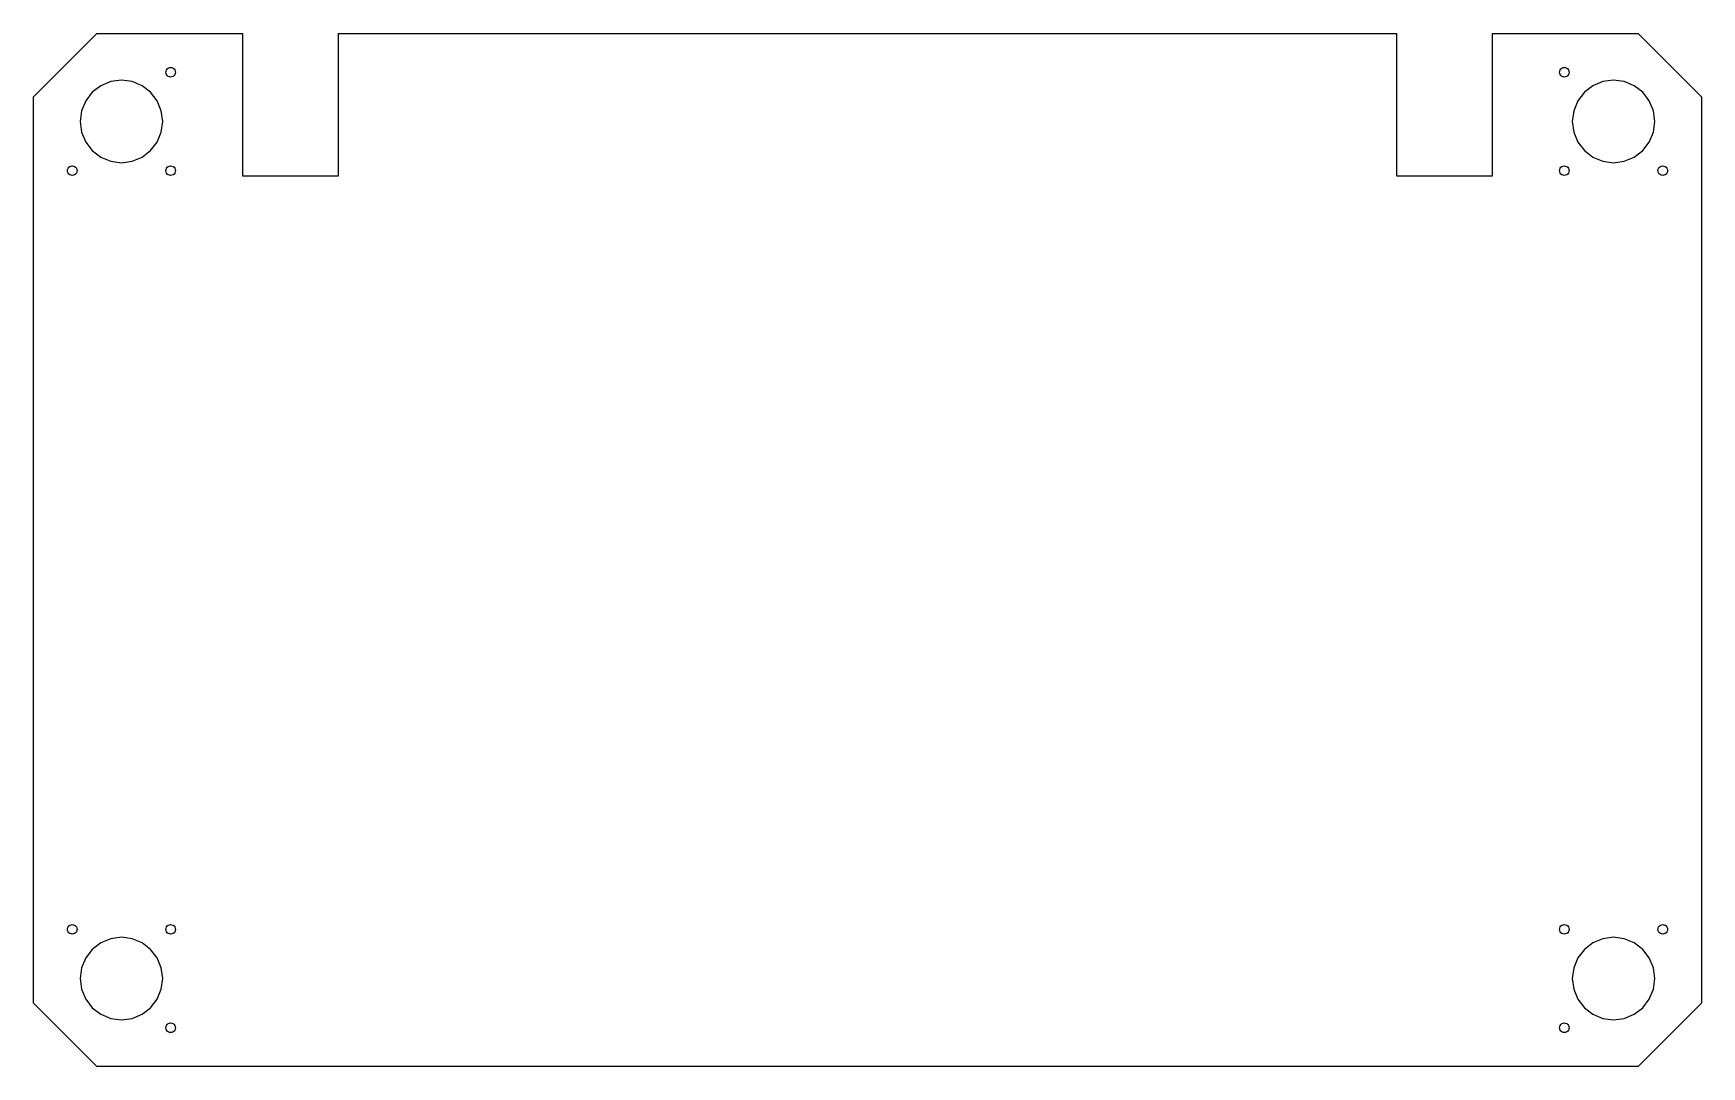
# Model space of a CAD drawing. Header units: metres. Extents: x -4407 to -3882, y 635 to 960.
import ezdxf

# ---------------------------------------------------------------- set-up
doc = ezdxf.new("R2010")
doc.units = ezdxf.units.M

msp = doc.modelspace()

# ---------------------------------------------------------------- linework, layer by layer
at = {"layer": 'GROUP0'}
for p, q in [((-4387.1, 960.35, 0), (-4407.1, 940.35, 0)), ((-4387.1, 960.35, 0), (-4341.1, 960.35, 0)), ((-4341.1, 915.35, 0), (-4341.1, 960.35, 0)), ((-4311.1, 960.35, 0), (-4311.1, 915.35, 0)), ((-4311.1, 960.35, 0), (-3977.6, 960.35, 0)), ((-3977.6, 915.35, 0), (-3977.6, 960.35, 0)), ((-3947.6, 960.35, 0), (-3901.6, 960.35, 0)), ((-3947.6, 960.35, 0), (-3947.6, 915.35, 0)), ((-3901.6, 960.35, 0), (-3881.6, 940.35, 0)), ((-4365.35, 948.1, 0), (-4365.3, 948.49, 0)), ((-4365.3, 947.71, 0), (-4365.35, 948.1, 0)), ((-4365.3, 948.49, 0), (-4365.15, 948.85, 0)), ((-4365.15, 947.35, 0), (-4365.3, 947.71, 0)), ((-4365.15, 948.85, 0), (-4364.91, 949.16, 0)), ((-4364.91, 947.04, 0), (-4365.15, 947.35, 0)), ((-4364.91, 949.16, 0), (-4364.6, 949.4, 0)), ((-4364.6, 946.8, 0), (-4364.91, 947.04, 0)), ((-4364.6, 949.4, 0), (-4364.24, 949.55, 0)), ((-4364.24, 946.65, 0), (-4364.6, 946.8, 0)), ((-4364.24, 949.55, 0), (-4363.85, 949.6, 0)), ((-4363.85, 946.6, 0), (-4364.24, 946.65, 0)), ((-4363.85, 949.6, 0), (-4363.46, 949.55, 0)), ((-4363.46, 946.65, 0), (-4363.85, 946.6, 0)), ((-4363.46, 949.55, 0), (-4363.1, 949.4, 0)), ((-4363.1, 946.8, 0), (-4363.46, 946.65, 0)), ((-4363.1, 949.4, 0), (-4362.79, 949.16, 0)), ((-4362.79, 947.04, 0), (-4363.1, 946.8, 0)), ((-4362.79, 949.16, 0), (-4362.55, 948.85, 0)), ((-4362.55, 947.35, 0), (-4362.79, 947.04, 0)), ((-4362.55, 948.85, 0), (-4362.4, 948.49, 0)), ((-4362.4, 947.71, 0), (-4362.55, 947.35, 0)), ((-4362.4, 948.49, 0), (-4362.35, 948.1, 0)), ((-4362.35, 948.1, 0), (-4362.4, 947.71, 0)), ((-3926.35, 948.1, 0), (-3926.3, 948.49, 0)), ((-3926.3, 947.71, 0), (-3926.35, 948.1, 0)), ((-3926.3, 948.49, 0), (-3926.15, 948.85, 0)), ((-3926.15, 947.35, 0), (-3926.3, 947.71, 0)), ((-3926.15, 948.85, 0), (-3925.91, 949.16, 0)), ((-3925.91, 947.04, 0), (-3926.15, 947.35, 0)), ((-3925.91, 949.16, 0), (-3925.6, 949.4, 0)), ((-3925.6, 946.8, 0), (-3925.91, 947.04, 0)), ((-3925.6, 949.4, 0), (-3925.24, 949.55, 0)), ((-3925.24, 946.65, 0), (-3925.6, 946.8, 0)), ((-3925.24, 949.55, 0), (-3924.85, 949.6, 0)), ((-3924.85, 946.6, 0), (-3925.24, 946.65, 0)), ((-3924.85, 949.6, 0), (-3924.46, 949.55, 0)), ((-3924.46, 946.65, 0), (-3924.85, 946.6, 0)), ((-3924.46, 949.55, 0), (-3924.1, 949.4, 0)), ((-3924.1, 946.8, 0), (-3924.46, 946.65, 0)), ((-3924.1, 949.4, 0), (-3923.79, 949.16, 0)), ((-3923.79, 947.04, 0), (-3924.1, 946.8, 0)), ((-3923.79, 949.16, 0), (-3923.55, 948.85, 0)), ((-3923.55, 947.35, 0), (-3923.79, 947.04, 0)), ((-3923.55, 948.85, 0), (-3923.4, 948.49, 0)), ((-3923.4, 947.71, 0), (-3923.55, 947.35, 0)), ((-3923.4, 948.49, 0), (-3923.35, 948.1, 0)), ((-3923.35, 948.1, 0), (-3923.4, 947.71, 0)), ((-4388.54, 941.79, 0), (-4390.61, 939.1, 0)), ((-4385.85, 943.86, 0), (-4388.54, 941.79, 0)), ((-4382.71, 945.16, 0), (-4385.85, 943.86, 0)), ((-4379.35, 945.6, 0), (-4382.71, 945.16, 0)), ((-4375.98, 945.16, 0), (-4379.35, 945.6, 0)), ((-4372.85, 943.86, 0), (-4375.98, 945.16, 0)), ((-4370.16, 941.79, 0), (-4372.85, 943.86, 0)), ((-4368.09, 939.1, 0), (-4370.16, 941.79, 0)), ((-3918.54, 941.79, 0), (-3920.61, 939.1, 0)), ((-3915.85, 943.86, 0), (-3918.54, 941.79, 0)), ((-3912.71, 945.16, 0), (-3915.85, 943.86, 0)), ((-3909.35, 945.6, 0), (-3912.71, 945.16, 0)), ((-3905.98, 945.16, 0), (-3909.35, 945.6, 0)), ((-3902.85, 943.86, 0), (-3905.98, 945.16, 0)), ((-3900.16, 941.79, 0), (-3902.85, 943.86, 0)), ((-3898.09, 939.1, 0), (-3900.16, 941.79, 0)), ((-4407.1, 654.85), (-4407.1, 940.35, 0)), ((-4391.91, 935.96, 0), (-4392.35, 932.6, 0)), ((-4390.61, 939.1, 0), (-4391.91, 935.96, 0)), ((-4366.79, 935.96, 0), (-4368.09, 939.1, 0)), ((-4366.35, 932.6, 0), (-4366.79, 935.96, 0)), ((-3921.9, 935.96, 0), (-3922.35, 932.6, 0)), ((-3920.61, 939.1, 0), (-3921.9, 935.96, 0)), ((-3896.79, 935.96, 0), (-3898.09, 939.1, 0)), ((-3896.35, 932.6, 0), (-3896.79, 935.96, 0)), ((-3881.6, 940.35, 0), (-3881.6, 654.85, 0)), ((-4392.35, 932.6, 0), (-4391.91, 929.23, 0)), ((-4366.79, 929.23, 0), (-4366.35, 932.6, 0)), ((-3922.35, 932.6, 0), (-3921.9, 929.23, 0)), ((-3896.79, 929.23, 0), (-3896.35, 932.6, 0)), ((-4391.91, 929.23, 0), (-4390.61, 926.1, 0)), ((-4390.61, 926.1, 0), (-4388.54, 923.41, 0)), ((-4370.16, 923.41, 0), (-4368.09, 926.1, 0)), ((-4368.09, 926.1, 0), (-4366.79, 929.23, 0)), ((-3921.9, 929.23, 0), (-3920.61, 926.1, 0)), ((-3920.61, 926.1, 0), (-3918.54, 923.41, 0)), ((-3900.16, 923.41, 0), (-3898.09, 926.1, 0)), ((-3898.09, 926.1, 0), (-3896.79, 929.23, 0)), ((-4388.54, 923.41, 0), (-4385.85, 921.34, 0)), ((-4385.85, 921.34, 0), (-4382.71, 920.04, 0)), ((-4382.71, 920.04, 0), (-4379.35, 919.6, 0)), ((-4379.35, 919.6, 0), (-4375.98, 920.04, 0)), ((-4375.98, 920.04, 0), (-4372.85, 921.34, 0)), ((-4372.85, 921.34, 0), (-4370.16, 923.41, 0)), ((-3918.54, 923.41, 0), (-3915.85, 921.34, 0)), ((-3915.85, 921.34, 0), (-3912.71, 920.04, 0)), ((-3912.71, 920.04, 0), (-3909.35, 919.6, 0)), ((-3909.35, 919.6, 0), (-3905.98, 920.04, 0)), ((-3905.98, 920.04, 0), (-3902.85, 921.34, 0)), ((-3902.85, 921.34, 0), (-3900.16, 923.41, 0)), ((-4396.35, 917.1, 0), (-4396.3, 917.49, 0)), ((-4396.3, 916.71, 0), (-4396.35, 917.1, 0)), ((-4396.3, 917.49, 0), (-4396.15, 917.85, 0)), ((-4396.15, 916.35, 0), (-4396.3, 916.71, 0)), ((-4396.15, 917.85, 0), (-4395.91, 918.16, 0)), ((-4395.91, 916.04, 0), (-4396.15, 916.35, 0)), ((-4395.91, 918.16, 0), (-4395.6, 918.4, 0)), ((-4395.6, 915.8, 0), (-4395.91, 916.04, 0)), ((-4395.6, 918.4, 0), (-4395.24, 918.55, 0)), ((-4395.24, 915.65, 0), (-4395.6, 915.8, 0)), ((-4395.24, 918.55, 0), (-4394.85, 918.6, 0)), ((-4394.85, 915.6, 0), (-4395.24, 915.65, 0)), ((-4394.85, 918.6, 0), (-4394.46, 918.55, 0)), ((-4394.46, 915.65, 0), (-4394.85, 915.6, 0)), ((-4394.46, 918.55, 0), (-4394.1, 918.4, 0)), ((-4394.1, 915.8, 0), (-4394.46, 915.65, 0)), ((-4394.1, 918.4, 0), (-4393.79, 918.16, 0)), ((-4393.79, 916.04, 0), (-4394.1, 915.8, 0)), ((-4393.79, 918.16, 0), (-4393.55, 917.85, 0)), ((-4393.55, 916.35, 0), (-4393.79, 916.04, 0)), ((-4393.55, 917.85, 0), (-4393.4, 917.49, 0)), ((-4393.4, 916.71, 0), (-4393.55, 916.35, 0)), ((-4393.4, 917.49, 0), (-4393.35, 917.1, 0)), ((-4393.35, 917.1, 0), (-4393.4, 916.71, 0)), ((-4365.35, 917.1, 0), (-4365.3, 917.49, 0)), ((-4365.3, 916.71, 0), (-4365.35, 917.1, 0)), ((-4365.3, 917.49, 0), (-4365.15, 917.85, 0)), ((-4365.15, 916.35, 0), (-4365.3, 916.71, 0)), ((-4365.15, 917.85, 0), (-4364.91, 918.16, 0)), ((-4364.91, 916.04, 0), (-4365.15, 916.35, 0)), ((-4364.91, 918.16, 0), (-4364.6, 918.4, 0)), ((-4364.6, 915.8, 0), (-4364.91, 916.04, 0)), ((-4364.6, 918.4, 0), (-4364.24, 918.55, 0)), ((-4364.24, 915.65, 0), (-4364.6, 915.8, 0)), ((-4364.24, 918.55, 0), (-4363.85, 918.6, 0)), ((-4363.85, 915.6, 0), (-4364.24, 915.65, 0)), ((-4363.85, 918.6, 0), (-4363.46, 918.55, 0)), ((-4363.46, 915.65, 0), (-4363.85, 915.6, 0)), ((-4363.46, 918.55, 0), (-4363.1, 918.4, 0)), ((-4363.1, 915.8, 0), (-4363.46, 915.65, 0)), ((-4363.1, 918.4, 0), (-4362.79, 918.16, 0)), ((-4362.79, 916.04, 0), (-4363.1, 915.8, 0)), ((-4362.79, 918.16, 0), (-4362.55, 917.85, 0)), ((-4362.55, 916.35, 0), (-4362.79, 916.04, 0)), ((-4362.55, 917.85, 0), (-4362.4, 917.49, 0)), ((-4362.4, 916.71, 0), (-4362.55, 916.35, 0)), ((-4362.4, 917.49, 0), (-4362.35, 917.1, 0)), ((-4362.35, 917.1, 0), (-4362.4, 916.71, 0)), ((-4311.1, 915.35, 0), (-4341.1, 915.35, 0)), ((-3947.6, 915.35, 0), (-3977.6, 915.35, 0)), ((-3926.35, 917.1, 0), (-3926.3, 917.49, 0)), ((-3926.3, 916.71, 0), (-3926.35, 917.1, 0)), ((-3926.3, 917.49, 0), (-3926.15, 917.85, 0)), ((-3926.15, 916.35, 0), (-3926.3, 916.71, 0)), ((-3926.15, 917.85, 0), (-3925.91, 918.16, 0)), ((-3925.91, 916.04, 0), (-3926.15, 916.35, 0)), ((-3925.91, 918.16, 0), (-3925.6, 918.4, 0)), ((-3925.6, 915.8, 0), (-3925.91, 916.04, 0)), ((-3925.6, 918.4, 0), (-3925.24, 918.55, 0)), ((-3925.24, 915.65, 0), (-3925.6, 915.8, 0)), ((-3925.24, 918.55, 0), (-3924.85, 918.6, 0)), ((-3924.85, 915.6, 0), (-3925.24, 915.65, 0)), ((-3924.85, 918.6, 0), (-3924.46, 918.55, 0)), ((-3924.46, 915.65, 0), (-3924.85, 915.6, 0)), ((-3924.46, 918.55, 0), (-3924.1, 918.4, 0)), ((-3924.1, 915.8, 0), (-3924.46, 915.65, 0)), ((-3924.1, 918.4, 0), (-3923.79, 918.16, 0)), ((-3923.79, 916.04, 0), (-3924.1, 915.8, 0)), ((-3923.79, 918.16, 0), (-3923.55, 917.85, 0)), ((-3923.55, 916.35, 0), (-3923.79, 916.04, 0)), ((-3923.55, 917.85, 0), (-3923.4, 917.49, 0)), ((-3923.4, 916.71, 0), (-3923.55, 916.35, 0)), ((-3923.4, 917.49, 0), (-3923.35, 917.1, 0)), ((-3923.35, 917.1, 0), (-3923.4, 916.71, 0)), ((-3895.35, 917.1, 0), (-3895.3, 917.49, 0)), ((-3895.3, 916.71, 0), (-3895.35, 917.1, 0)), ((-3895.3, 917.49, 0), (-3895.15, 917.85, 0)), ((-3895.15, 916.35, 0), (-3895.3, 916.71, 0)), ((-3895.15, 917.85, 0), (-3894.91, 918.16, 0)), ((-3894.91, 916.04, 0), (-3895.15, 916.35, 0)), ((-3894.91, 918.16, 0), (-3894.6, 918.4, 0)), ((-3894.6, 915.8, 0), (-3894.91, 916.04, 0)), ((-3894.6, 918.4, 0), (-3894.24, 918.55, 0)), ((-3894.24, 915.65, 0), (-3894.6, 915.8, 0)), ((-3894.24, 918.55, 0), (-3893.85, 918.6, 0)), ((-3893.85, 915.6, 0), (-3894.24, 915.65, 0)), ((-3893.85, 918.6, 0), (-3893.46, 918.55, 0)), ((-3893.46, 915.65, 0), (-3893.85, 915.6, 0)), ((-3893.46, 918.55, 0), (-3893.1, 918.4, 0)), ((-3893.1, 915.8, 0), (-3893.46, 915.65, 0)), ((-3893.1, 918.4, 0), (-3892.79, 918.16, 0)), ((-3892.79, 916.04, 0), (-3893.1, 915.8, 0)), ((-3892.79, 918.16, 0), (-3892.55, 917.85, 0)), ((-3892.55, 916.35, 0), (-3892.79, 916.04, 0)), ((-3892.55, 917.85, 0), (-3892.4, 917.49, 0)), ((-3892.4, 916.71, 0), (-3892.55, 916.35, 0)), ((-3892.4, 917.49, 0), (-3892.35, 917.1, 0)), ((-3892.35, 917.1, 0), (-3892.4, 916.71, 0)), ((-4396.35, 678.1, 0), (-4396.3, 678.49, 0)), ((-4396.3, 677.71, 0), (-4396.35, 678.1, 0)), ((-4396.3, 678.49, 0), (-4396.15, 678.85, 0)), ((-4396.15, 678.85, 0), (-4395.91, 679.16, 0)), ((-4395.91, 679.16, 0), (-4395.6, 679.4, 0)), ((-4395.6, 679.4, 0), (-4395.24, 679.55, 0)), ((-4395.24, 679.55, 0), (-4394.85, 679.6, 0)), ((-4394.85, 679.6, 0), (-4394.46, 679.55, 0)), ((-4394.46, 679.55, 0), (-4394.1, 679.4, 0)), ((-4394.1, 679.4, 0), (-4393.79, 679.16, 0)), ((-4393.79, 679.16, 0), (-4393.55, 678.85, 0)), ((-4393.55, 678.85, 0), (-4393.4, 678.49, 0)), ((-4393.4, 678.49, 0), (-4393.35, 678.1, 0)), ((-4393.35, 678.1, 0), (-4393.4, 677.71, 0)), ((-4365.35, 678.1, 0), (-4365.3, 678.49, 0)), ((-4365.3, 677.71, 0), (-4365.35, 678.1, 0)), ((-4365.3, 678.49, 0), (-4365.15, 678.85, 0)), ((-4365.15, 678.85, 0), (-4364.91, 679.16, 0)), ((-4364.91, 679.16, 0), (-4364.6, 679.4, 0)), ((-4364.6, 679.4, 0), (-4364.24, 679.55, 0)), ((-4364.24, 679.55, 0), (-4363.85, 679.6, 0)), ((-4363.85, 679.6, 0), (-4363.46, 679.55, 0)), ((-4363.46, 679.55, 0), (-4363.1, 679.4, 0)), ((-4363.1, 679.4, 0), (-4362.79, 679.16, 0)), ((-4362.79, 679.16, 0), (-4362.55, 678.85, 0)), ((-4362.55, 678.85, 0), (-4362.4, 678.49, 0)), ((-4362.4, 678.49, 0), (-4362.35, 678.1, 0)), ((-4362.35, 678.1, 0), (-4362.4, 677.71, 0)), ((-3926.35, 678.1, 0), (-3926.3, 678.49, 0)), ((-3926.3, 677.71, 0), (-3926.35, 678.1, 0)), ((-3926.3, 678.49, 0), (-3926.15, 678.85, 0)), ((-3926.15, 678.85, 0), (-3925.91, 679.16, 0)), ((-3925.91, 679.16, 0), (-3925.6, 679.4, 0)), ((-3925.6, 679.4, 0), (-3925.24, 679.55, 0)), ((-3925.24, 679.55, 0), (-3924.85, 679.6, 0)), ((-3924.85, 679.6, 0), (-3924.46, 679.55, 0)), ((-3924.46, 679.55, 0), (-3924.1, 679.4, 0)), ((-3924.1, 679.4, 0), (-3923.79, 679.16, 0)), ((-3923.79, 679.16, 0), (-3923.55, 678.85, 0)), ((-3923.55, 678.85, 0), (-3923.4, 678.49, 0)), ((-3923.4, 678.49, 0), (-3923.35, 678.1, 0)), ((-3923.35, 678.1, 0), (-3923.4, 677.71, 0)), ((-3895.35, 678.1, 0), (-3895.3, 678.49, 0)), ((-3895.3, 677.71, 0), (-3895.35, 678.1, 0)), ((-3895.3, 678.49, 0), (-3895.15, 678.85, 0)), ((-3895.15, 678.85, 0), (-3894.91, 679.16, 0)), ((-3894.91, 679.16, 0), (-3894.6, 679.4, 0)), ((-3894.6, 679.4, 0), (-3894.24, 679.55, 0)), ((-3894.24, 679.55, 0), (-3893.85, 679.6, 0)), ((-3893.85, 679.6, 0), (-3893.46, 679.55, 0)), ((-3893.46, 679.55, 0), (-3893.1, 679.4, 0)), ((-3893.1, 679.4, 0), (-3892.79, 679.16, 0)), ((-3892.79, 679.16, 0), (-3892.55, 678.85, 0)), ((-3892.55, 678.85, 0), (-3892.4, 678.49, 0)), ((-3892.4, 678.49, 0), (-3892.35, 678.1, 0)), ((-3892.35, 678.1, 0), (-3892.4, 677.71, 0)), ((-4396.15, 677.35, 0), (-4396.3, 677.71, 0)), ((-4395.91, 677.04, 0), (-4396.15, 677.35, 0)), ((-4395.6, 676.8, 0), (-4395.91, 677.04, 0)), ((-4395.24, 676.65, 0), (-4395.6, 676.8, 0)), ((-4394.85, 676.6, 0), (-4395.24, 676.65, 0)), ((-4394.46, 676.65, 0), (-4394.85, 676.6, 0)), ((-4394.1, 676.8, 0), (-4394.46, 676.65, 0)), ((-4393.79, 677.04, 0), (-4394.1, 676.8, 0)), ((-4393.55, 677.35, 0), (-4393.79, 677.04, 0)), ((-4393.4, 677.71, 0), (-4393.55, 677.35, 0)), ((-4385.85, 673.86, 0), (-4388.54, 671.79, 0)), ((-4382.71, 675.16, 0), (-4385.85, 673.86, 0)), ((-4379.35, 675.6, 0), (-4382.71, 675.16, 0)), ((-4375.98, 675.16, 0), (-4379.35, 675.6, 0)), ((-4372.85, 673.86, 0), (-4375.98, 675.16, 0)), ((-4370.16, 671.79, 0), (-4372.85, 673.86, 0)), ((-4365.15, 677.35, 0), (-4365.3, 677.71, 0)), ((-4364.91, 677.04, 0), (-4365.15, 677.35, 0)), ((-4364.6, 676.8, 0), (-4364.91, 677.04, 0)), ((-4364.24, 676.65, 0), (-4364.6, 676.8, 0)), ((-4363.85, 676.6, 0), (-4364.24, 676.65, 0)), ((-4363.46, 676.65, 0), (-4363.85, 676.6, 0)), ((-4363.1, 676.8, 0), (-4363.46, 676.65, 0)), ((-4362.79, 677.04, 0), (-4363.1, 676.8, 0)), ((-4362.55, 677.35, 0), (-4362.79, 677.04, 0)), ((-4362.4, 677.71, 0), (-4362.55, 677.35, 0)), ((-3926.15, 677.35, 0), (-3926.3, 677.71, 0)), ((-3925.91, 677.04, 0), (-3926.15, 677.35, 0)), ((-3925.6, 676.8, 0), (-3925.91, 677.04, 0)), ((-3925.24, 676.65, 0), (-3925.6, 676.8, 0)), ((-3924.85, 676.6, 0), (-3925.24, 676.65, 0)), ((-3924.46, 676.65, 0), (-3924.85, 676.6, 0)), ((-3924.1, 676.8, 0), (-3924.46, 676.65, 0)), ((-3923.79, 677.04, 0), (-3924.1, 676.8, 0)), ((-3923.55, 677.35, 0), (-3923.79, 677.04, 0)), ((-3923.4, 677.71, 0), (-3923.55, 677.35, 0)), ((-3915.85, 673.86, 0), (-3918.54, 671.79, 0)), ((-3912.71, 675.16, 0), (-3915.85, 673.86, 0)), ((-3909.35, 675.6, 0), (-3912.71, 675.16, 0)), ((-3905.98, 675.16, 0), (-3909.35, 675.6, 0)), ((-3902.85, 673.86, 0), (-3905.98, 675.16, 0)), ((-3900.16, 671.79, 0), (-3902.85, 673.86, 0)), ((-3895.15, 677.35, 0), (-3895.3, 677.71, 0)), ((-3894.91, 677.04, 0), (-3895.15, 677.35, 0)), ((-3894.6, 676.8, 0), (-3894.91, 677.04, 0)), ((-3894.24, 676.65, 0), (-3894.6, 676.8, 0)), ((-3893.85, 676.6, 0), (-3894.24, 676.65, 0)), ((-3893.46, 676.65, 0), (-3893.85, 676.6, 0)), ((-3893.1, 676.8, 0), (-3893.46, 676.65, 0)), ((-3892.79, 677.04, 0), (-3893.1, 676.8, 0)), ((-3892.55, 677.35, 0), (-3892.79, 677.04, 0)), ((-3892.4, 677.71, 0), (-3892.55, 677.35, 0)), ((-4390.61, 669.1, 0), (-4391.91, 665.96, 0)), ((-4388.54, 671.79, 0), (-4390.61, 669.1, 0)), ((-4368.09, 669.1, 0), (-4370.16, 671.79, 0)), ((-4366.79, 665.96, 0), (-4368.09, 669.1, 0)), ((-3920.61, 669.1, 0), (-3921.9, 665.96, 0)), ((-3918.54, 671.79, 0), (-3920.61, 669.1, 0)), ((-3898.09, 669.1, 0), (-3900.16, 671.79, 0)), ((-3896.79, 665.96, 0), (-3898.09, 669.1, 0)), ((-4391.91, 665.96, 0), (-4392.35, 662.6, 0)), ((-4392.35, 662.6, 0), (-4391.91, 659.23, 0)), ((-4366.35, 662.6, 0), (-4366.79, 665.96, 0)), ((-4366.79, 659.23, 0), (-4366.35, 662.6, 0)), ((-3921.9, 665.96, 0), (-3922.35, 662.6, 0)), ((-3922.35, 662.6, 0), (-3921.9, 659.23, 0)), ((-3896.35, 662.6, 0), (-3896.79, 665.96, 0)), ((-3896.79, 659.23, 0), (-3896.35, 662.6, 0)), ((-4391.91, 659.23, 0), (-4390.61, 656.1, 0)), ((-4368.09, 656.1, 0), (-4366.79, 659.23, 0)), ((-3921.9, 659.23, 0), (-3920.61, 656.1, 0)), ((-3898.09, 656.1, 0), (-3896.79, 659.23, 0)), ((-4407.1, 654.85), (-4387.1, 634.85, 0)), ((-4390.61, 656.1, 0), (-4388.54, 653.41, 0)), ((-4388.54, 653.41, 0), (-4385.85, 651.34, 0)), ((-4372.85, 651.34, 0), (-4370.16, 653.41, 0)), ((-4370.16, 653.41, 0), (-4368.09, 656.1, 0)), ((-3920.61, 656.1, 0), (-3918.54, 653.41, 0)), ((-3918.54, 653.41, 0), (-3915.85, 651.34, 0)), ((-3902.85, 651.34, 0), (-3900.16, 653.41, 0)), ((-3881.6, 654.85, 0), (-3901.6, 634.85, 0)), ((-3900.16, 653.41, 0), (-3898.09, 656.1, 0)), ((-4385.85, 651.34, 0), (-4382.71, 650.04, 0)), ((-4382.71, 650.04, 0), (-4379.35, 649.6, 0)), ((-4379.35, 649.6, 0), (-4375.98, 650.04, 0)), ((-4375.98, 650.04, 0), (-4372.85, 651.34, 0)), ((-4365.35, 647.1, 0), (-4365.3, 647.49, 0)), ((-4365.3, 646.71, 0), (-4365.35, 647.1, 0)), ((-4365.3, 647.49, 0), (-4365.15, 647.85, 0)), ((-4365.15, 646.35, 0), (-4365.3, 646.71, 0)), ((-4365.15, 647.85, 0), (-4364.91, 648.16, 0)), ((-4364.91, 648.16, 0), (-4364.6, 648.4, 0)), ((-4364.6, 648.4, 0), (-4364.24, 648.55, 0)), ((-4364.24, 648.55, 0), (-4363.85, 648.6, 0)), ((-4363.85, 648.6, 0), (-4363.46, 648.55, 0)), ((-4363.46, 648.55, 0), (-4363.1, 648.4, 0)), ((-4363.1, 648.4, 0), (-4362.79, 648.16, 0)), ((-4362.79, 648.16, 0), (-4362.55, 647.85, 0)), ((-4362.55, 647.85, 0), (-4362.4, 647.49, 0)), ((-4362.4, 646.71, 0), (-4362.55, 646.35, 0)), ((-4362.4, 647.49, 0), (-4362.35, 647.1, 0)), ((-4362.35, 647.1, 0), (-4362.4, 646.71, 0)), ((-3926.35, 647.1, 0), (-3926.3, 647.49, 0)), ((-3926.3, 646.71, 0), (-3926.35, 647.1, 0)), ((-3926.3, 647.49, 0), (-3926.15, 647.85, 0)), ((-3926.15, 646.35, 0), (-3926.3, 646.71, 0)), ((-3926.15, 647.85, 0), (-3925.91, 648.16, 0)), ((-3925.91, 648.16, 0), (-3925.6, 648.4, 0)), ((-3925.6, 648.4, 0), (-3925.24, 648.55, 0)), ((-3925.24, 648.55, 0), (-3924.85, 648.6, 0)), ((-3924.85, 648.6, 0), (-3924.46, 648.55, 0)), ((-3924.46, 648.55, 0), (-3924.1, 648.4, 0)), ((-3924.1, 648.4, 0), (-3923.79, 648.16, 0)), ((-3923.79, 648.16, 0), (-3923.55, 647.85, 0)), ((-3923.55, 647.85, 0), (-3923.4, 647.49, 0)), ((-3923.4, 646.71, 0), (-3923.55, 646.35, 0)), ((-3923.4, 647.49, 0), (-3923.35, 647.1, 0)), ((-3923.35, 647.1, 0), (-3923.4, 646.71, 0)), ((-3915.85, 651.34, 0), (-3912.71, 650.04, 0)), ((-3912.71, 650.04, 0), (-3909.35, 649.6, 0)), ((-3909.35, 649.6, 0), (-3905.98, 650.04, 0)), ((-3905.98, 650.04, 0), (-3902.85, 651.34, 0)), ((-4364.91, 646.04, 0), (-4365.15, 646.35, 0)), ((-4364.6, 645.8, 0), (-4364.91, 646.04, 0)), ((-4364.24, 645.65, 0), (-4364.6, 645.8, 0)), ((-4363.85, 645.6, 0), (-4364.24, 645.65, 0)), ((-4363.46, 645.65, 0), (-4363.85, 645.6, 0)), ((-4363.1, 645.8, 0), (-4363.46, 645.65, 0)), ((-4362.79, 646.04, 0), (-4363.1, 645.8, 0)), ((-4362.55, 646.35, 0), (-4362.79, 646.04, 0)), ((-3925.91, 646.04, 0), (-3926.15, 646.35, 0)), ((-3925.6, 645.8, 0), (-3925.91, 646.04, 0)), ((-3925.24, 645.65, 0), (-3925.6, 645.8, 0)), ((-3924.85, 645.6, 0), (-3925.24, 645.65, 0)), ((-3924.46, 645.65, 0), (-3924.85, 645.6, 0)), ((-3924.1, 645.8, 0), (-3924.46, 645.65, 0)), ((-3923.79, 646.04, 0), (-3924.1, 645.8, 0)), ((-3923.55, 646.35, 0), (-3923.79, 646.04, 0)), ((-3901.6, 634.85, 0), (-4387.1, 634.85, 0))]:
    msp.add_line(p, q, dxfattribs=at)

doc.saveas('drawing.dxf')
